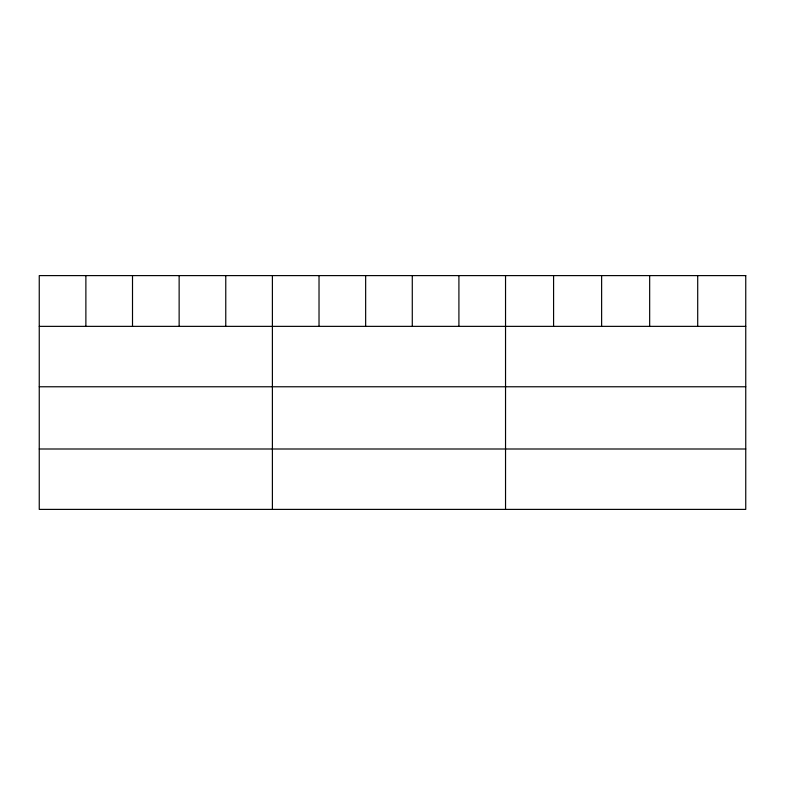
<?xml version="1.0" encoding="UTF-8"?>
<svg xmlns="http://www.w3.org/2000/svg" width="785" height="785" viewBox="0 0 785 785"><rect width="100%" height="100%" fill="white"/><g stroke="black" fill="none" stroke-linecap="round" stroke-linejoin="round"><path stroke-width="1.18" d="M39.25 326.364L745.75 326.364M39.25 386.769L745.75 386.769M39.25 449L745.75 449M697.708 275.604L697.708 326.364M649.666 275.604L649.666 326.364M601.624 275.604L601.624 326.364M553.582 275.604L553.582 326.364M505.54 275.604L505.54 509.396M458.911 275.604L458.911 326.364M412.282 275.604L412.282 326.364M365.653 275.604L365.653 326.364M319.024 275.604L319.024 326.364M272.395 275.604L272.395 509.396M225.766 275.604L225.766 326.364M179.137 275.604L179.137 326.364M132.508 275.604L132.508 326.364M85.879 275.604L85.879 326.364M745.75 275.604L39.25 275.604L39.25 509.396L745.75 509.396L745.75 275.604"/></g></svg>
